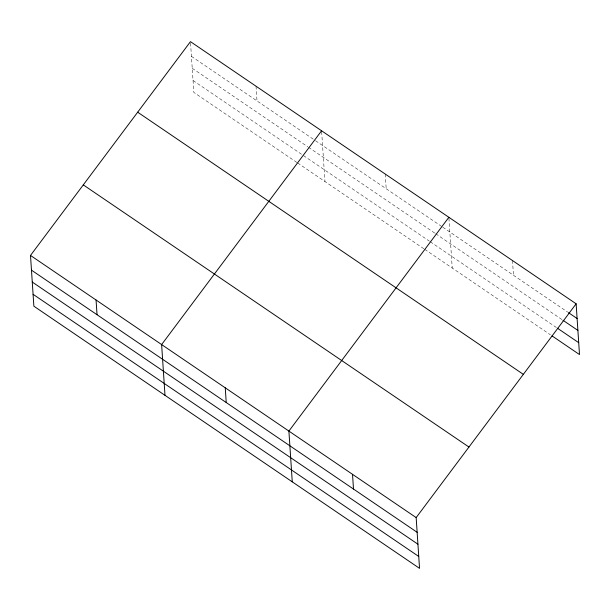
<?xml version="1.0" encoding="UTF-8"?>
<svg xmlns="http://www.w3.org/2000/svg" width="610" height="610" viewBox="0 0 610 610"><rect width="100%" height="100%" fill="white"/><g stroke="black" fill="none" stroke-linecap="round" stroke-linejoin="round"><path stroke-width="0.46" stroke-dasharray="3.05 2.29" d="M191.441 56.364L314.76 140.193M315.545 140.727L441.983 226.668M442.768 227.202L567.681 312.114M192.234 68.259L307.745 146.781M308.53 147.315L434.915 233.226M435.7 233.76L562.184 319.739M193.05 80.512L429.448 241.209M430.233 241.743L556.716 327.722M296.864 162.443L193.835 92.407L190.526 42.57M297.642 162.969L423.95 248.827M424.735 249.36L550.433 334.806M512.491 260.554L513.475 275.27M448.922 218.212L452.231 268.049M385.223 174.041L386.206 188.757M321.653 131.699L324.962 181.544M256.025 86.216L257.008 100.932"/><path stroke-width="0.91" d="M576.13 303.803L416.165 517.593L419.535 568.352L33.87 306.197L30.5 255.437L190.465 41.648L576.13 303.803L579.5 354.562L552.004 335.874M321.592 130.784L161.627 344.566L164.997 395.326M448.861 217.297L288.896 431.079L292.266 481.839M568.467 312.648L577.106 318.527M562.969 320.273L577.899 330.414M557.502 328.256L578.707 342.675M137.677 112.194L523.342 374.357M83.288 184.883L468.953 447.046M30.5 255.437L416.165 517.593M31.476 270.154L417.141 532.309M32.269 282.049L417.934 544.204M33.085 294.302L418.742 556.457M352.527 474.336L353.503 489.052M225.258 387.823L226.234 402.539M96.06 299.998L97.043 314.722"/></g></svg>
